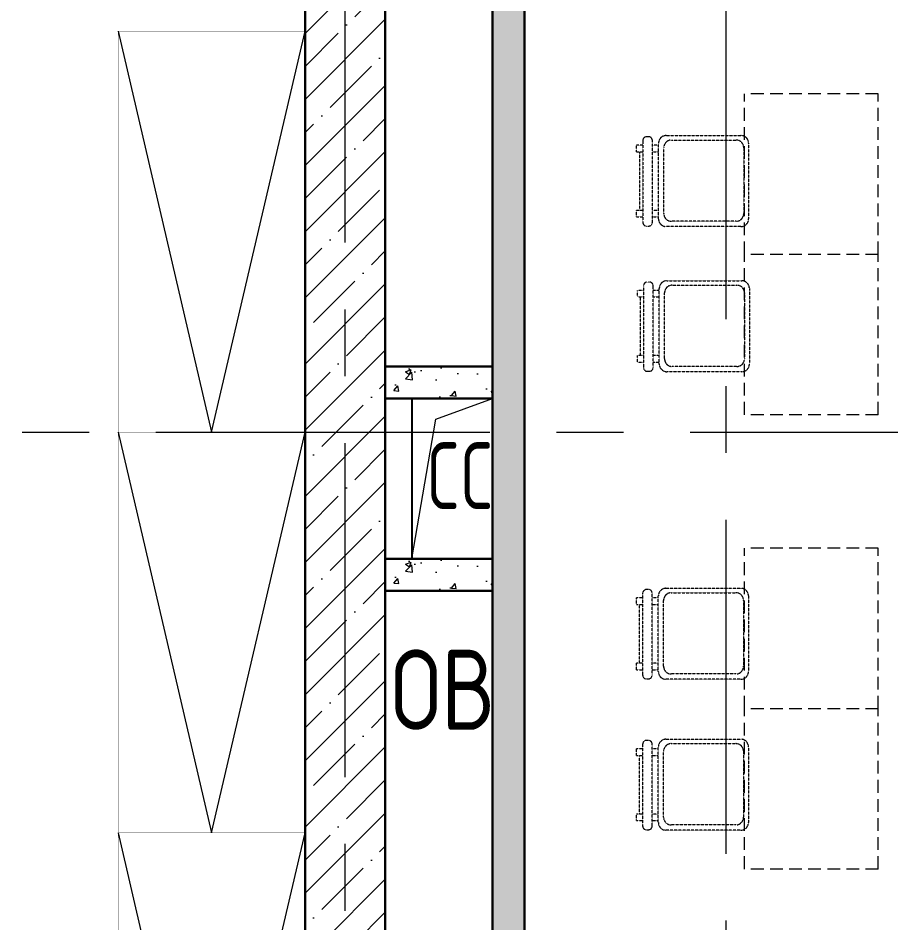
# Model space of a CAD drawing. Header units: millimetres. Extents: x -13407 to 8063098, y -2635 to 109271.
# Drawn here: x 32921 to 36188, y 25643 to 29029 of the extents above; entities that cross this region are included whole.
import ezdxf

# ---------------------------------------------------------------- set-up
doc = ezdxf.new("R2010")
doc.units = ezdxf.units.MM
for name, pattern in [('CENTER', [2, 1.25, -0.25, 0.25, -0.25]), ('HIDDEN', [6, 4, -2]), ('HIDDEN2', [4.7625, 3.175, -1.5875])]:
    doc.linetypes.add(name, pattern=pattern)
for name, color, linetype, lineweight in [('АР_Оси', 193, 'Continuous', 9), ('АР_Перегородки газоблок', 165, 'Continuous', 30), ('АР_Перегородки газоблок_Штрих', 165, 'Continuous', 5), ('АР_Сущ Несущая стена', 202, 'Continuous', 30), ('АР_тонкая линия', 250, 'Continuous', 0), ('АР_Штриховка монолит', 250, 'Continuous', 9), ('ТХ_мебель передв', 250, 'Continuous', 13)]:
    doc.layers.add(name, color=color, linetype=linetype, lineweight=lineweight)
doc.layers.add('АР_Отверстия', color=251, linetype='Continuous')
doc.styles.add('ICOCPEUR', font='isocpeur.ttf')

# ---------------------------------------------------------------- blocks, each defined once
blk = doc.blocks.new('_Стул резерв')
at = {"color": 253, "linetype": 'HIDDEN', "ltscale": 0.1, "extrusion": (6.19742e-05, -0.000470712, 1)}
for p, q in [((0, 81.6, 0), (0, 58.9, 0)), ((24.3, 58.9, 0), (24.3, 81.6, 0)), ((244, 81.6, 0), (244, 58.9, 0)), ((268.3, 58.9, 0), (268.3, 81.6, 0)), ((-31.6, 45, 0), (-31.6, 37.1, 0)), ((288.6, 58.9, 0), (-17.6, 58.9, 0)), ((302.6, 37.1, 0), (302.6, 45, 0)), ((-17.6, 23.2, 0), (288.6, 23.2, 0)), ((0, 23.2, 0), (0, 0)), ((24.3, 0, 0), (0, 0)), ((24.3, 0, 0), (24.3, 23.2, 0)), ((244, 11.6, 0), (24.3, 11.6, 0)), ((244, 23.2, 0), (244, 0, 0)), ((268.3, 0, 0), (244, 0, 0)), ((268.3, 0, 0), (268.3, 23.2, 0))]:
    blk.add_line(p, q, dxfattribs=at)
for points in [[(275.5, 81.9), (-7.4, 81.9, -0.414169), (-36.1, 110.6), (-36.1, 390.6, -0.414258), (-7.4, 419.3), (275.5, 419.3, -0.414169), (304.2, 390.6), (304.2, 110.6, -0.414258)], [(255.8, 101.6), (9.2, 101.6, -0.414214), (-19.5, 130.3), (-19.5, 372.2, -0.414214), (9.2, 400.9), (255.8, 400.9, -0.414214), (284.5, 372.2), (284.5, 130.3, -0.414214)]]:
    blk.add_lwpolyline(points, format="xyb", close=True, dxfattribs=at)
for centre, start, end in [((-17.6, 45), 90, 180), ((-17.6, 37.1), 180, 270), ((288.6, 45, 0), 0, 90), ((288.6, 37.1, 0), 270, 0)]:
    blk.add_arc(centre, 13.9, start, end, dxfattribs=at)
blk = doc.blocks.new('_стол.резерв')
at = {"color": 253, "linetype": 'HIDDEN2', "ltscale": 15}
for p, q in [((-20, 500), (-20, 0)), ((580, 500), (-20, 500)), ((580, 500), (580, 0)), ((580, 0), (-20, 0))]:
    blk.add_line(p, q, dxfattribs=at)
blk = doc.blocks.new('У016')
at = {"layer": 'ТХ_мебель передв', "color": 253, "lineweight": 0, "ltscale": 100, "transparency": 33554687}
for p, q in [((-49562.5, 37416.5), (-49212.5, 35916.5)), ((-49212.5, 35916.5), (-48862.5, 37416.5))]:
    blk.add_line(p, q, dxfattribs=at)
at = {"layer": 'ТХ_мебель передв', "color": 253, "lineweight": 0, "ltscale": 100, "transparency": 33554687, "const_width": 1}
blk.add_lwpolyline([(-49562.5, 37416.5), (-49562.5, 35916.5), (-48862.5, 35916.5), (-48862.5, 37416.5)], close=True, dxfattribs=at)

msp = doc.modelspace()

# ---------------------------------------------------------------- hatches: boundary and pattern name
at = {"layer": 'АР_Перегородки газоблок_Штрих', "ltscale": 100}
h = msp.add_hatch(dxfattribs=at)
h.set_pattern_fill('AR-CONC', color=253, scale=30)
h.set_pattern_definition([(50, (211803.85, -55205.68), (215.17805, -18.82564), [22.5, -247.5]), (355, (211803.85, -55205.68), (-41.6254, 225.65764), [18, -198]), (100.45144, (211821.79, -55207.25), (173.55265, 206.832), [19.12206, -210.34263]), (46.1842, (211803.85, -55145.68), (320.1724, -49.6558), [33.75, -371.25]), (96.63564, (211830.53, -55149.82), (280.3986, 292.2356), [28.6831, -315.51413]), (351.18416, (211803.85, -55145.68), (280.3986, 292.2356), [27, -297]), (21, (211833.85, -55160.68), (179.07212, -120.78567), [22.5, -247.5]), (326, (211833.85, -55160.68), (72.9946, 217.54501), [18, -198]), (71.45144, (211848.78, -55170.75), (252.06671, 96.75935), [19.12206, -210.34263]), (37.5, (211803.85, -55205.68), (3.647957, 99.868156), [0, -195.6, 0, -201, 0, -198.75]), (7.5, (211803.85, -55205.68), (78.92086, 118.323514), [0, -114.6, 0, -191.1, 0, -75.75]), (327.5, (211736.95, -55205.68), (160.14673, -6.76646), [0, -75, 0, -234, 0, -310.5]), (317.5, (211706.95, -55205.68), (174.95585, 30.03149), [0, -97.5, 0, -155.4, 0, -220.5])])
h.paths.add_polyline_path([(34695.8, 31144.9), (34815.8, 31144.9), (34815.8, 23494.6), (34695.8, 23494.6)])
h = msp.add_hatch(dxfattribs=at)
h.set_pattern_fill('AR-CONC', color=253, scale=30)
h.set_pattern_definition([(50, (94700.22, -66675.38), (215.17805, -18.82564), [22.5, -247.5]), (355, (94700.22, -66675.38), (-41.6254, 225.65764), [18, -198]), (100.45144, (94718.15, -66676.95), (173.55265, 206.832), [19.12206, -210.34263]), (46.1842, (94700.22, -66615.38), (320.1724, -49.6558), [33.75, -371.25]), (96.63564, (94726.9, -66619.52), (280.3986, 292.2356), [28.6831, -315.5141]), (351.18416, (94700.2, -66615.38), (280.3986, 292.2356), [27, -297]), (21, (94730.22, -66630.38), (179.07212, -120.78567), [22.5, -247.5]), (326, (94730.22, -66630.38), (72.9946, 217.545), [18, -198]), (71.45144, (94745.14, -66640.44), (252.0667, 96.75935), [19.12206, -210.34263]), (37.5, (94700.216, -66675.38), (3.647957, 99.868156), [0, -195.6, 0, -201, 0, -198.75]), (7.5, (94700.22, -66675.38), (78.92086, 118.32351), [0, -114.6, 0, -191.1, 0, -75.75]), (327.5, (94633.316, -66675.38), (160.14673, -6.76646), [0, -75, 0, -234, 0, -310.5]), (317.5, (94603.32, -66675.38), (174.95585, 30.0315), [0, -97.5, 0, -155.4, 0, -220.5])])
h.paths.add_polyline_path([(34696.3, 27725.5), (34295, 27725.4), (34295, 27605.3), (34696.3, 27605.4)])
h = msp.add_hatch(dxfattribs=at)
h.set_pattern_fill('AR-CONC', color=253, scale=30)
h.set_pattern_definition([(50, (94700.17, -67395.36), (215.17805, -18.82564), [22.5, -247.5]), (355, (94700.17, -67395.36), (-41.6254, 225.65764), [18, -198]), (100.45144, (94718.1, -67396.93), (173.55265, 206.832), [19.12206, -210.34263]), (46.1842, (94700.17, -67335.36), (320.1724, -49.6558), [33.75, -371.25]), (96.63564, (94726.85, -67339.5), (280.3986, 292.2356), [28.6831, -315.5141]), (351.18416, (94700.17, -67335.36), (280.3986, 292.2356), [27, -297]), (21, (94730.17, -67350.36), (179.07212, -120.78567), [22.5, -247.5]), (326, (94730.17, -67350.36), (72.9946, 217.545), [18, -198]), (71.45144, (94745.1, -67360.43), (252.0667, 96.75935), [19.12206, -210.34263]), (37.5, (94700.17, -67395.36), (3.647957, 99.868156), [0, -195.6, 0, -201, 0, -198.75]), (7.5, (94700.17, -67395.36), (78.92086, 118.32351), [0, -114.6, 0, -191.1, 0, -75.75]), (327.5, (94633.27, -67395.36), (160.14673, -6.76646), [0, -75, 0, -234, 0, -310.5]), (317.5, (94603.27, -67395.36), (174.95585, 30.0315), [0, -97.5, 0, -155.4, 0, -220.5])])
h.paths.add_polyline_path([(34696.2, 27005.5), (34295, 27005.4), (34295, 26885.4), (34696.2, 26885.4)])
at = {"layer": 'АР_Штриховка монолит', "ltscale": 100}
h = msp.add_hatch(dxfattribs=at)
h.set_pattern_fill('ANSI35', color=253, scale=700)
h.set_pattern_definition([(45, (-940207.81, 121934.54), (-123.743687, 123.743687), []), (45, (-940084.07, 121934.54), (-123.743687, 123.743687), [218.75, -43.75, 0, -43.75])])
h.paths.add_polyline_path([(34295, 31145), (33995, 31145), (33995, 23374.6), (34294.9, 23374.7)])

# ---------------------------------------------------------------- linework, layer by layer
at = {"color": 253, "ltscale": 100}
for p, q in [((34696.3, 27725.4), (34295, 27725.4)), ((34696.2, 27605.4), (34295, 27605.4)), ((34394.1, 27605.4), (34394.2, 27005.4)), ((34696.2, 27005.4), (34295, 27005.4))]:
    msp.add_line(p, q, dxfattribs=at)
at = {"layer": 'АР_Оси', "color": 253, "linetype": 'CENTER', "ltscale": 1000}
for p, q in [((35569.9, 79151.9), (35569.9, 23046.9)), ((34145, -1811.3), (34145, 32496.2)), ((-12563.8, 27480), (71033.4, 27480))]:
    msp.add_line(p, q, dxfattribs=at)
at = {"layer": 'АР_Перегородки газоблок', "color": 253, "ltscale": 100}
for points in [[(34696.6, 23494.6), (34695.8, 31144.9)], [(34816.6, 31144.9), (34816.6, 23494.6)], [(34696.3, 27725.5), (34295, 27725.4)], [(34295, 27605.4), (34696.3, 27605.4)], [(34696.2, 27005.5), (34295, 27005.4)], [(34295, 26885.5), (34696.2, 26885.4)]]:
    msp.add_lwpolyline(points, dxfattribs=at)
at = {"layer": 'АР_Сущ Несущая стена', "color": 253, "ltscale": 100}
for p, q in [((33995, 31145), (33995, 23374.6)), ((34295, 31145), (34294.9, 23374.6))]:
    msp.add_line(p, q, dxfattribs=at)
at = {"layer": 'АР_тонкая линия', "color": 253, "ltscale": 100}
msp.add_lwpolyline([(34394.2, 27005.5), (34483.6, 27528.3), (34696.2, 27605.4)], dxfattribs=at)

# ---------------------------------------------------------------- block references
at = {"layer": 'ТХ_мебель передв', "color": 253}
for p in [(82857.5, -8436.5), (82857.5, -9936.5), (82857.5, -11436.5)]:
    msp.add_blockref('У016', p, dxfattribs=at)
at = {"layer": 'ТХ_мебель передв', "color": 253, "rotation": 270}
for name, p in [('_стол.резерв', (35640.1, 28724.9)), ('_Стул резерв', (35235.8, 28553.2, 196.8)), ('_стол.резерв', (35640.1, 28124.9)), ('_Стул резерв', (35238.6, 28009.8, 196.8)), ('_стол.резерв', (35640.1, 27024.9)), ('_Стул резерв', (35235.1, 26859.2, 196.8)), ('_стол.резерв', (35640.1, 26424.9)), ('_Стул резерв', (35235.1, 26294.6, 196.8))]:
    msp.add_blockref(name, p, dxfattribs=at)

# ---------------------------------------------------------------- texts
at = {"layer": 'АР_Отверстия', "color": 253, "ltscale": 100, "attachment_point": 5, "line_spacing_factor": 0.7, "style": 'ICOCPEUR'}
for s, insert, char_height in [('\\A1;{\\W0.7;CC}', (34573.7, 27316.7), 250), ('\\A1;{\\W0.8;ОВ}', (34510.5, 26515.8), 300)]:
    msp.add_mtext(s, dxfattribs=dict(at, insert=insert, char_height=char_height))

doc.saveas('drawing.dxf')
